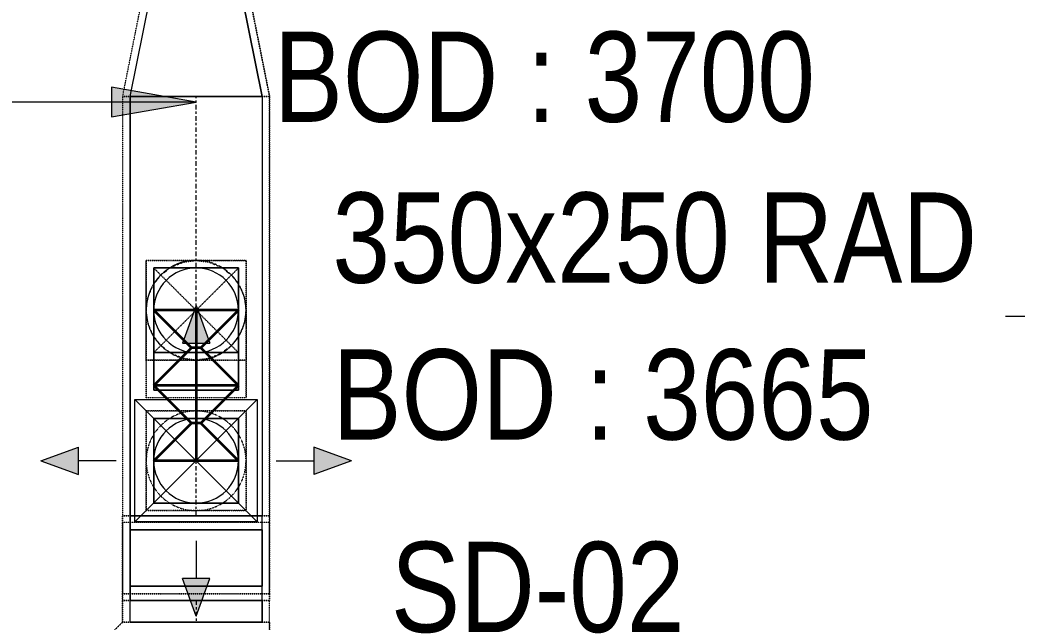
# Model space of a CAD drawing. Header units: inches. Extents: x -83664 to 20107, y -47222 to 19398.
# Drawn here: x 1829 to 4476, y -32662 to -31061 of the extents above; entities that cross this region are included whole.
import ezdxf

# ---------------------------------------------------------------- set-up
doc = ezdxf.new("R2010")
doc.units = ezdxf.units.IN
doc.header["$MEASUREMENT"] = 0
for name, pattern in [('Center', [29.999999, 12, -6, 6, -6]), ('Hidden 0_50', [1.0584, 0.5292, -0.5292]), ('Hidden 1_5', [2.2, 1.5, -0.7])]:
    doc.linetypes.add(name, pattern=pattern)
for name, color, linetype, lineweight in [('A-DETL-GENF', 7, 'Continuous', 9), ('G-ANNO-TEXT', 7, 'Continuous', 9), ('M-HVAC-CDFF', 7, 'Continuous', 9), ('M-HVAC-DUCT-ANNO', 7, 'Continuous', 9), ('M-HVAC-DUCT-CNTR', 7, 'Center', 9), ('M-HVAC-DUCT-IDEN', 7, 'Continuous', 18)]:
    doc.layers.add(name, color=color, linetype=linetype, lineweight=lineweight)
doc.layers.add('M-HVAC-DUCT', color=7, linetype='Continuous', lineweight=9, true_color=0xffe97f)
doc.layers.add('M-HVAC-DUCT-PATT', color=7, linetype='Continuous', lineweight=35, true_color=0x007f00)
doc.styles.add('Arial Narrow_21', font='ARIALN.TTF', dxfattribs={"height": 240})

# ---------------------------------------------------------------- blocks, each defined once
blk = doc.blocks.new('GCE-AT-Supply Air Rectangular Diffuser - 225x225-V53-FIRST FLOOR AC CONDITIONING LAYOUT - PART A')
at = {"layer": 'A-DETL-GENF', "true_color": 0xff7f00}
for points in [[(36.4, 312.5), (0, 412.5), (-36.4, 312.5)], [(-312.5, -36.4), (-312.5, 36.4), (-412.5, 0)], [(312.5, -36.4), (412.5, 0), (312.5, 36.4)], [(0, -412.5), (36.4, -312.5), (-36.4, -312.5)]]:
    blk.add_hatch(color=30, dxfattribs=at).paths.add_polyline_path(points)
at = {"layer": 'A-DETL-GENF', "color": 30, "true_color": 0xff7f00}
for p, q in [((0, 412.5), (-36.4, 312.5)), ((0, 412.5), (36.4, 312.5)), ((-36.4, 312.5), (36.4, 312.5)), ((0, 212.5), (0, 312.5)), ((-162.5, -162.5), (162.5, 162.5)), ((-162.5, 162.5), (162.5, -162.5)), ((-162.5, -162.5), (-162.5, 162.5)), ((-162.5, 162.5), (162.5, 162.5)), ((162.5, 162.5), (162.5, -162.5)), ((-412.5, 0), (-312.5, 36.4)), ((-312.5, -36.4), (-312.5, 36.4)), ((312.5, 36.4), (312.5, -36.4)), ((412.5, 0), (312.5, 36.4)), ((212.5, 0), (312.5, 0)), ((-412.5, 0), (-312.5, -36.4)), ((-212.5, 0), (-312.5, 0)), ((412.5, 0), (312.5, -36.4)), ((162.5, -162.5), (-162.5, -162.5)), ((0, -212.5), (0, -312.5)), ((36.4, -312.5), (-36.4, -312.5)), ((0, -412.5), (-36.4, -312.5)), ((0, -412.5), (36.4, -312.5))]:
    blk.add_line(p, q, dxfattribs=at)
blk = doc.blocks.new('M_Rec Tap - Beveled - Standard-8294868-FIRST FLOOR AC CONDITIONING LAYOUT - PART A')
at = {"layer": 'M-HVAC-DUCT', "color": 30, "true_color": 0xff7f00}
for p, q in [((135046.9, 62657.7), (135271.9, 62657.7)), ((135046.9, 62432.7), (135046.9, 62657.7)), ((135046.9, 62657.7), (135371.9, 62657.7)), ((135046.9, 62432.7), (135046.9, 62657.7)), ((135271.9, 62657.7), (135371.9, 62657.7)), ((135271.9, 62657.7), (135271.9, 62432.7)), ((135371.9, 62657.7), (135371.9, 62432.7)), ((135371.9, 62432.7), (135371.9, 62657.7)), ((135271.9, 62432.7), (135046.9, 62432.7)), ((135371.9, 62432.7), (135046.9, 62432.7)), ((135271.9, 62432.7), (135371.9, 62432.7))]:
    blk.add_line(p, q, dxfattribs=at)
blk = doc.blocks.new('M_Rec Elbow - Radius - 0_75W-V67-FIRST FLOOR AC CONDITIONING LAYOUT - PART A')
at = {"layer": 'M-HVAC-DUCT', "color": 30, "true_color": 0xff7f00}
for p, q in [((153928.2, 65955.5), (153578.2, 65955.5)), ((153578.2, 65955.5), (153578.2, 65805.5)), ((153578.2, 65768), (153578.2, 65955.5)), ((153928.2, 65805.5), (153928.2, 65955.5)), ((153928.2, 65768), (153928.2, 65955.5)), ((153928.2, 65805.5), (153578.2, 65805.5)), ((153578.2, 65805.5), (153928.2, 65805.5)), ((153578.2, 65805.5), (153578.2, 65768)), ((153928.2, 65768), (153928.2, 65805.5)), ((153578.2, 65768), (153928.2, 65768)), ((153928.2, 65768), (153578.2, 65768))]:
    blk.add_line(p, q, dxfattribs=at)
blk = doc.blocks.new('M_Rec Elbow - Radius - 0_75W-V56-FIRST FLOOR AC CONDITIONING LAYOUT - PART A')
at = {"layer": 'M-HVAC-DUCT', "color": 30, "true_color": 0xff7f00}
for p, q in [((143268.4, 66003), (143618.4, 66003)), ((143618.4, 66003), (143268.4, 66003)), ((143268.4, 66003), (143268.4, 65965.5)), ((143268.4, 65815.5), (143268.4, 66003)), ((143618.4, 65965.5), (143618.4, 66003)), ((143618.4, 65815.5), (143618.4, 66003)), ((143268.4, 65965.5), (143618.4, 65965.5)), ((143268.4, 65815.5), (143268.4, 65965.5)), ((143618.4, 65965.5), (143618.4, 65815.5)), ((143268.4, 65815.5), (143618.4, 65815.5)), ((143618.4, 65815.5), (143268.4, 65815.5))]:
    blk.add_line(p, q, dxfattribs=at)
blk = doc.blocks.new('M_Rec Transition - Length - Standard-8295818-FIRST FLOOR AC CONDITIONING LAYOUT - PART A')
at = {"layer": 'M-HVAC-DUCT', "color": 30, "true_color": 0xff7f00}
for p, q in [((0, 175), (0, -175)), ((0, 175), (375, 100)), ((0, 175), (375, 100)), ((0, -175), (0, 175)), ((375, -100), (375, 100)), ((375, 100), (375, -100)), ((0, -175), (375, -100)), ((375, -100), (0, -175))]:
    blk.add_line(p, q, dxfattribs=at)
blk = doc.blocks.new('M_Rec to Rnd Transition - Angle - 60 Degree-8295815-FIRST FLOOR AC CONDITIONING LAYOUT - PART A')
at = {"layer": 'M-HVAC-DUCT', "color": 30, "true_color": 0xff7f00}
for p, q in [((143320.9, 66457.8), (143320.9, 66570.3)), ((143320.9, 66570.3), (143433.4, 66570.3)), ((143320.9, 66570.3), (143320.9, 66345.3)), ((143545.9, 66570.3), (143320.9, 66570.3)), ((143433.4, 66570.3), (143545.9, 66570.3)), ((143545.9, 66570.3), (143545.9, 66457.8)), ((143545.9, 66345.3), (143545.9, 66570.3)), ((143320.9, 66345.3), (143320.9, 66457.8)), ((143545.9, 66457.8), (143545.9, 66345.3)), ((143433.4, 66345.3), (143320.9, 66345.3)), ((143320.9, 66345.3), (143545.9, 66345.3)), ((143545.9, 66345.3), (143433.4, 66345.3))]:
    blk.add_line(p, q, dxfattribs=at)
for start, end in [(90, 180), (0, 90), (180, 270), (270, 0)]:
    blk.add_arc((143433.4, 66457.8), 112.5, start, end, dxfattribs=at)
blk = doc.blocks.new('M_Rectangular to Round Transition - Angle - 45 Degree-7832765-FIRST FLOOR AC CONDITIONING LAYOUT - PART A')
at = {"layer": 'M-HVAC-DUCT', "color": 30, "true_color": 0xff7f00}
for p, q in [((143563.4, 66250.3), (143450.9, 66250.3)), ((143450.9, 66250.3), (143450.9, 66137.8)), ((143450.9, 66250.3), (143675.9, 66250.3)), ((143450.9, 66025.3), (143450.9, 66250.3)), ((143675.9, 66250.3), (143563.4, 66250.3)), ((143675.9, 66137.8), (143675.9, 66250.3)), ((143675.9, 66250.3), (143675.9, 66025.3)), ((143450.9, 66137.8), (143450.9, 66025.3)), ((143675.9, 66025.3), (143675.9, 66137.8)), ((143450.9, 66025.3), (143563.4, 66025.3)), ((143675.9, 66025.3), (143450.9, 66025.3)), ((143563.4, 66025.3), (143675.9, 66025.3))]:
    blk.add_line(p, q, dxfattribs=at)
for start, end in [(90, 180), (0, 90), (180, 270), (270, 0)]:
    blk.add_arc((143563.4, 66137.8), 112.5, start, end, dxfattribs=at)
blk = doc.blocks.new('TEMW-SMBZ-HO-BM-HVAC-00002_rvt-1-FIRST FLOOR AC CONDITIONING LAYOUT - PART A')
at = {"layer": 'M-HVAC-DUCT', "color": 30, "linetype": 'Hidden 0_50', "true_color": 0xff7f00}
for p, q in [((153558.2, 67107.5), (153633.2, 67482.5)), ((153558.2, 67107.5), (153633.2, 67482.5)), ((153948.2, 67107.5), (153873.2, 67482.5)), ((153873.2, 67482.5), (153948.2, 67107.5)), ((153948.2, 67107.5), (153558.2, 67107.5)), ((153558.2, 67107.5), (153948.2, 67107.5)), ((153558.2, 67107.5), (153558.2, 65993)), ((153558.2, 67107.5), (153558.2, 65993)), ((153558.2, 67107.5), (153948.2, 67107.5)), ((153948.2, 67107.5), (153558.2, 67107.5)), ((153948.2, 65993), (153948.2, 67107.5)), ((153948.2, 67107.5), (153948.2, 65993)), ((153885.7, 66671.6), (153620.7, 66671.6)), ((153620.7, 66671.6), (153620.7, 66406.6)), ((153620.7, 66406.6), (153620.7, 66671.6)), ((153620.7, 66671.6), (153885.7, 66671.6)), ((153620.7, 66671.6), (153620.7, 66406.6)), ((153620.7, 66306.6), (153620.7, 66671.6)), ((153620.7, 66671.6), (153885.7, 66671.6)), ((153885.7, 66671.6), (153620.7, 66671.6)), ((153620.7, 66539.1), (153620.7, 66671.6)), ((153620.7, 66671.6), (153753.2, 66671.6)), ((153620.7, 66671.6), (153620.7, 66406.6)), ((153885.7, 66671.6), (153620.7, 66671.6)), ((153753.2, 66671.6), (153885.7, 66671.6)), ((153885.7, 66406.6), (153885.7, 66671.6)), ((153885.7, 66671.6), (153885.7, 66406.6)), ((153885.7, 66671.6), (153885.7, 66306.6)), ((153885.7, 66406.6), (153885.7, 66671.6)), ((153885.7, 66671.6), (153885.7, 66539.1)), ((153885.7, 66406.6), (153885.7, 66671.6)), ((153620.7, 66406.6), (153620.7, 66539.1)), ((153885.7, 66539.1), (153885.7, 66406.6)), ((153620.7, 66406.6), (153885.7, 66406.6)), ((153885.7, 66406.6), (153620.7, 66406.6)), ((153620.7, 66406.6), (153620.7, 66306.6)), ((153885.7, 66406.6), (153620.7, 66406.6)), ((153753.2, 66406.6), (153620.7, 66406.6)), ((153620.7, 66406.6), (153885.7, 66406.6)), ((153885.7, 66406.6), (153753.2, 66406.6)), ((153885.7, 66306.6), (153885.7, 66406.6)), ((153885.7, 66306.6), (153620.7, 66306.6)), ((153885.7, 66306.6), (153620.7, 66306.6)), ((153753.2, 66271.6), (153620.7, 66271.6)), ((153620.7, 66271.6), (153620.7, 66139.1)), ((153620.7, 66006.6), (153620.7, 66271.6)), ((153620.7, 66271.6), (153885.7, 66271.6)), ((153885.7, 66271.6), (153753.2, 66271.6)), ((153885.7, 66139.1), (153885.7, 66271.6)), ((153885.7, 66271.6), (153885.7, 66006.6)), ((153620.7, 66139.1), (153620.7, 66006.6)), ((153885.7, 66006.6), (153885.7, 66139.1)), ((153948.2, 65993), (153558.2, 65993)), ((153558.2, 65993), (153948.2, 65993)), ((153558.2, 65975.5), (153558.2, 65993)), ((153558.2, 65993), (153558.2, 65785.5)), ((153558.2, 65993), (153948.2, 65993)), ((153948.2, 65993), (153558.2, 65993)), ((153620.7, 66006.6), (153753.2, 66006.6)), ((153885.7, 66006.6), (153620.7, 66006.6)), ((153753.2, 66006.6), (153885.7, 66006.6)), ((153948.2, 65785.5), (153948.2, 65993)), ((153948.2, 65993), (153948.2, 65975.5)), ((153558.2, 65785.5), (153558.2, 65975.5)), ((153558.2, 65975.5), (153558.2, 65768)), ((153948.2, 65975.5), (153558.2, 65975.5)), ((153558.2, 65975.5), (153558.2, 65785.5)), ((153948.2, 65975.5), (153558.2, 65975.5)), ((153948.2, 65768), (153948.2, 65975.5)), ((153948.2, 65975.5), (153948.2, 65785.5)), ((153948.2, 65785.5), (153948.2, 65975.5)), ((153948.2, 65785.5), (153558.2, 65785.5)), ((153558.2, 65768), (153558.2, 65785.5)), ((153948.2, 65785.5), (153558.2, 65785.5)), ((153558.2, 65785.5), (153948.2, 65785.5)), ((153948.2, 65785.5), (153558.2, 65785.5)), ((153948.2, 65785.5), (153948.2, 65768)), ((153558.2, 65768), (153948.2, 65768)), ((153948.2, 65768), (153558.2, 65768)), ((153558.2, 65768), (153558.2, 65710.5)), ((153558.2, 65710.5), (153558.2, 65768)), ((153558.2, 65768), (153948.2, 65768)), ((153948.2, 65768), (153558.2, 65768)), ((153948.2, 65710.5), (153948.2, 65768)), ((153948.2, 65710.5), (153948.2, 65768)), ((153458.2, 65610.5), (153558.2, 65710.5)), ((153558.2, 65710.5), (153458.2, 65610.5)), ((153558.2, 65710.5), (153948.2, 65710.5)), ((153948.2, 65710.5), (153558.2, 65710.5)), ((153558.2, 65710.5), (153948.2, 65710.5)), ((153948.2, 65710.5), (153558.2, 65710.5)), ((153948.2, 65710.5), (153948.2, 65584.4)), ((153948.2, 65584.4), (153948.2, 65710.5))]:
    blk.add_line(p, q, dxfattribs=at)
at = {"layer": 'M-HVAC-DUCT', "color": 30, "true_color": 0xff7f00}
for p, q in [((153578.2, 67107.5), (153928.2, 67107.5)), ((153928.2, 67107.5), (153578.2, 67107.5)), ((153578.2, 65993), (153578.2, 67107.5)), ((153578.2, 67107.5), (153578.2, 65993)), ((153928.2, 67107.5), (153928.2, 65993)), ((153928.2, 67107.5), (153928.2, 65993)), ((153640.7, 66326.6), (153640.7, 66651.6)), ((153640.7, 66651.6), (153865.7, 66651.6)), ((153640.7, 66326.6), (153640.7, 66651.6)), ((153640.7, 66651.6), (153865.7, 66651.6)), ((153865.7, 66326.6), (153865.7, 66651.6)), ((153865.7, 66651.6), (153865.7, 66326.6)), ((153640.7, 66326.6), (153865.7, 66326.6)), ((153640.7, 66326.6), (153865.7, 66326.6)), ((153578.2, 65993), (153928.2, 65993)), ((153928.2, 65993), (153578.2, 65993)), ((153928.2, 65768), (153578.2, 65768)), ((153578.2, 65768), (153928.2, 65768)), ((153578.2, 65710.5), (153578.2, 65768)), ((153578.2, 65710.5), (153578.2, 65768)), ((153928.2, 65768), (153928.2, 65710.5)), ((153928.2, 65710.5), (153928.2, 65768)), ((153928.2, 65710.5), (153578.2, 65710.5)), ((153578.2, 65710.5), (153928.2, 65710.5))]:
    blk.add_line(p, q, dxfattribs=at)
at = {"layer": 'M-HVAC-DUCT', "color": 30, "linetype": 'Hidden 0_50', "true_color": 0xff7f00, "flags": 128}
for points in [[(153620.7, 66539.1), (153625.3, 66573.4), (153638.5, 66605.3), (153659.5, 66632.8), (153687, 66653.8), (153718.9, 66667.1), (153753.2, 66671.6), (153787.5, 66667.1), (153819.5, 66653.8), (153846.9, 66632.8), (153868, 66605.3), (153881.2, 66573.4), (153885.7, 66539.1)], [(153885.7, 66539.1), (153881.2, 66504.8), (153868, 66472.8), (153846.9, 66445.4), (153819.5, 66424.3), (153787.5, 66411.1), (153753.2, 66406.6), (153718.9, 66411.1), (153687, 66424.3), (153659.5, 66445.4), (153638.5, 66472.8), (153625.3, 66504.8), (153620.7, 66539.1)]]:
    blk.add_lwpolyline(points, dxfattribs=at)
at = {"layer": 'M-HVAC-DUCT', "color": 30, "linetype": 'Hidden 0_50', "true_color": 0xff7f00}
for centre, start, end in [((153753.2, 66539.1), 90, 180), ((153753.2, 66539.1), 0, 180), ((153753.2, 66539.1), 0, 90), ((153753.2, 66539.1), 180, 270), ((153753.2, 66539.1), 180, 0), ((153753.2, 66539.1), 270, 0), ((153753.2, 66139.1), 90, 180), ((153753.2, 66139.1), 0, 90), ((153753.2, 66139.1), 180, 270), ((153753.2, 66139.1), 270, 0)]:
    blk.add_arc(centre, 132.5, start, end, dxfattribs=at)
at = {"layer": 'M-HVAC-DUCT-ANNO', "color": 30, "linetype": 'Hidden 1_5', "true_color": 0xff7f00}
for p, q in [((153865.7, 66651.6), (153640.7, 66651.6)), ((153640.7, 66651.6), (153640.7, 66426.6)), ((153640.7, 66426.6), (153865.7, 66651.6)), ((153865.7, 66426.6), (153640.7, 66651.6)), ((153865.7, 66426.6), (153865.7, 66651.6)), ((153640.7, 66426.6), (153865.7, 66426.6))]:
    blk.add_line(p, q, dxfattribs=at)
at = {"layer": 'M-HVAC-DUCT-CNTR', "color": 30, "true_color": 0xff7f00}
for p, q in [((153753.2, 65993), (153753.2, 67107.5)), ((153753.2, 65768), (153753.2, 65710.5))]:
    blk.add_line(p, q, dxfattribs=at)
at = {"layer": 'M-HVAC-DUCT-CNTR', "color": 30, "linetype": 'Continuous', "lineweight": 35, "true_color": 0xff7f00}
blk.add_open_spline([(153753.2, 66539.1), (153753.2, 66539.1), (153753.2, 66139.1), (153753.2, 66139.1)], degree=3, dxfattribs=at)
at = {"layer": 'M-HVAC-DUCT-PATT', "color": 30, "true_color": 0xff7f00}
for p, q in [((153640.7, 66539.1), (153740.7, 66439.1)), ((153865.7, 66539.1), (153640.7, 66539.1)), ((153865.7, 66539.1), (153640.7, 66539.1)), ((153865.7, 66539.1), (153765.7, 66439.1)), ((153640.7, 66339.1), (153740.7, 66439.1)), ((153765.7, 66439.1), (153740.7, 66439.1)), ((153865.7, 66339.1), (153765.7, 66439.1)), ((153640.7, 66339.1), (153740.7, 66239.1)), ((153865.7, 66339.1), (153640.7, 66339.1)), ((153865.7, 66339.1), (153640.7, 66339.1)), ((153865.7, 66339.1), (153765.7, 66239.1)), ((153640.7, 66139.1), (153740.7, 66239.1)), ((153765.7, 66239.1), (153740.7, 66239.1)), ((153865.7, 66139.1), (153765.7, 66239.1)), ((153865.7, 66139.1), (153640.7, 66139.1))]:
    blk.add_line(p, q, dxfattribs=at)
at = {"layer": 'M-HVAC-CDFF', "color": 6, "linetype": 'Hidden 0_50', "lineweight": 9, "true_color": 0xff00ff}
blk.add_blockref('GCE-AT-Supply Air Rectangular Diffuser - 225x225-V53-FIRST FLOOR AC CONDITIONING LAYOUT - PART A', (153753.2, 66139.1), dxfattribs=at)
at = {"layer": 'M-HVAC-DUCT', "color": 6, "linetype": 'Hidden 0_50', "lineweight": 9, "true_color": 0xff00ff}
for name, p, rotation in [('M_Rec Transition - Length - Standard-8295818-FIRST FLOOR AC CONDITIONING LAYOUT - PART A', (153753.2, 67107.5), 90), ('M_Rec Tap - Beveled - Standard-8294868-FIRST FLOOR AC CONDITIONING LAYOUT - PART A', (91208, 201698.4), 270.0000000000005), ('M_Rec to Rnd Transition - Angle - 60 Degree-8295815-FIRST FLOOR AC CONDITIONING LAYOUT - PART A', (297186.6, 132996.8), 180)]:
    blk.add_blockref(name, p, dxfattribs=dict(at, rotation=rotation))
for name, p in [('M_Rectangular to Round Transition - Angle - 45 Degree-7832765-FIRST FLOOR AC CONDITIONING LAYOUT - PART A', (10189.8, 1.3)), ('M_Rec Elbow - Radius - 0_75W-V56-FIRST FLOOR AC CONDITIONING LAYOUT - PART A', (10309.8, -10)), ('M_Rec Elbow - Radius - 0_75W-V67-FIRST FLOOR AC CONDITIONING LAYOUT - PART A', (0, 0))]:
    blk.add_blockref(name, p, dxfattribs=at)
blk = doc.blocks.new('TEMW-SMBZ-HO-BM-HVAC-00002_rvt-2-FIRST FLOOR AC CONDITIONING LAYOUT - PART A')
at = {"layer": 'M-HVAC-DUCT', "color": 30, "linetype": 'Hidden 0_50', "true_color": 0xff7f00}
for p, q in [((153558.2, 67107.5), (153633.2, 67482.5)), ((153558.2, 67107.5), (153633.2, 67482.5)), ((153948.2, 67107.5), (153873.2, 67482.5)), ((153873.2, 67482.5), (153948.2, 67107.5)), ((153948.2, 67107.5), (153558.2, 67107.5)), ((153558.2, 67107.5), (153948.2, 67107.5)), ((153558.2, 67107.5), (153558.2, 65993)), ((153558.2, 67107.5), (153558.2, 65993)), ((153558.2, 67107.5), (153948.2, 67107.5)), ((153948.2, 67107.5), (153558.2, 67107.5)), ((153948.2, 65993), (153948.2, 67107.5)), ((153948.2, 67107.5), (153948.2, 65993)), ((153885.7, 66671.6), (153620.7, 66671.6)), ((153620.7, 66671.6), (153620.7, 66406.6)), ((153620.7, 66406.6), (153620.7, 66671.6)), ((153620.7, 66671.6), (153885.7, 66671.6)), ((153620.7, 66671.6), (153620.7, 66406.6)), ((153620.7, 66306.6), (153620.7, 66671.6)), ((153620.7, 66671.6), (153885.7, 66671.6)), ((153885.7, 66671.6), (153620.7, 66671.6)), ((153620.7, 66539.1), (153620.7, 66671.6)), ((153620.7, 66671.6), (153753.2, 66671.6)), ((153620.7, 66671.6), (153620.7, 66406.6)), ((153885.7, 66671.6), (153620.7, 66671.6)), ((153753.2, 66671.6), (153885.7, 66671.6)), ((153885.7, 66406.6), (153885.7, 66671.6)), ((153885.7, 66671.6), (153885.7, 66406.6)), ((153885.7, 66671.6), (153885.7, 66306.6)), ((153885.7, 66406.6), (153885.7, 66671.6)), ((153885.7, 66671.6), (153885.7, 66539.1)), ((153885.7, 66406.6), (153885.7, 66671.6)), ((153620.7, 66406.6), (153620.7, 66539.1)), ((153885.7, 66539.1), (153885.7, 66406.6)), ((153620.7, 66406.6), (153885.7, 66406.6)), ((153885.7, 66406.6), (153620.7, 66406.6)), ((153620.7, 66406.6), (153620.7, 66306.6)), ((153885.7, 66406.6), (153620.7, 66406.6)), ((153753.2, 66406.6), (153620.7, 66406.6)), ((153620.7, 66406.6), (153885.7, 66406.6)), ((153885.7, 66406.6), (153753.2, 66406.6)), ((153885.7, 66306.6), (153885.7, 66406.6)), ((153885.7, 66306.6), (153620.7, 66306.6)), ((153885.7, 66306.6), (153620.7, 66306.6)), ((153753.2, 66271.6), (153620.7, 66271.6)), ((153620.7, 66271.6), (153620.7, 66139.1)), ((153620.7, 66006.6), (153620.7, 66271.6)), ((153620.7, 66271.6), (153885.7, 66271.6)), ((153885.7, 66271.6), (153753.2, 66271.6)), ((153885.7, 66139.1), (153885.7, 66271.6)), ((153885.7, 66271.6), (153885.7, 66006.6)), ((153620.7, 66139.1), (153620.7, 66006.6)), ((153885.7, 66006.6), (153885.7, 66139.1)), ((153948.2, 65993), (153558.2, 65993)), ((153558.2, 65993), (153948.2, 65993)), ((153558.2, 65975.5), (153558.2, 65993)), ((153558.2, 65993), (153558.2, 65785.5)), ((153558.2, 65993), (153948.2, 65993)), ((153948.2, 65993), (153558.2, 65993)), ((153620.7, 66006.6), (153753.2, 66006.6)), ((153885.7, 66006.6), (153620.7, 66006.6)), ((153753.2, 66006.6), (153885.7, 66006.6)), ((153948.2, 65785.5), (153948.2, 65993)), ((153948.2, 65993), (153948.2, 65975.5)), ((153558.2, 65785.5), (153558.2, 65975.5)), ((153558.2, 65975.5), (153558.2, 65768)), ((153948.2, 65975.5), (153558.2, 65975.5)), ((153558.2, 65975.5), (153558.2, 65785.5)), ((153948.2, 65975.5), (153558.2, 65975.5)), ((153948.2, 65768), (153948.2, 65975.5)), ((153948.2, 65975.5), (153948.2, 65785.5)), ((153948.2, 65785.5), (153948.2, 65975.5)), ((153948.2, 65785.5), (153558.2, 65785.5)), ((153558.2, 65768), (153558.2, 65785.5)), ((153948.2, 65785.5), (153558.2, 65785.5)), ((153558.2, 65785.5), (153948.2, 65785.5)), ((153948.2, 65785.5), (153558.2, 65785.5)), ((153948.2, 65785.5), (153948.2, 65768)), ((153558.2, 65768), (153948.2, 65768)), ((153948.2, 65768), (153558.2, 65768)), ((153558.2, 65768), (153558.2, 65710.5)), ((153558.2, 65710.5), (153558.2, 65768)), ((153558.2, 65768), (153948.2, 65768)), ((153948.2, 65768), (153558.2, 65768)), ((153948.2, 65710.5), (153948.2, 65768)), ((153948.2, 65710.5), (153948.2, 65768)), ((153458.2, 65610.5), (153558.2, 65710.5)), ((153558.2, 65710.5), (153458.2, 65610.5)), ((153558.2, 65710.5), (153948.2, 65710.5)), ((153948.2, 65710.5), (153558.2, 65710.5)), ((153558.2, 65710.5), (153948.2, 65710.5)), ((153948.2, 65710.5), (153558.2, 65710.5)), ((153948.2, 65710.5), (153948.2, 65584.4)), ((153948.2, 65584.4), (153948.2, 65710.5))]:
    blk.add_line(p, q, dxfattribs=at)
at = {"layer": 'M-HVAC-DUCT', "color": 30, "true_color": 0xff7f00}
for p, q in [((153578.2, 67107.5), (153928.2, 67107.5)), ((153928.2, 67107.5), (153578.2, 67107.5)), ((153578.2, 65993), (153578.2, 67107.5)), ((153578.2, 67107.5), (153578.2, 65993)), ((153928.2, 67107.5), (153928.2, 65993)), ((153928.2, 67107.5), (153928.2, 65993)), ((153640.7, 66326.6), (153640.7, 66651.6)), ((153640.7, 66651.6), (153865.7, 66651.6)), ((153640.7, 66326.6), (153640.7, 66651.6)), ((153640.7, 66651.6), (153865.7, 66651.6)), ((153865.7, 66326.6), (153865.7, 66651.6)), ((153865.7, 66651.6), (153865.7, 66326.6)), ((153640.7, 66326.6), (153865.7, 66326.6)), ((153640.7, 66326.6), (153865.7, 66326.6)), ((153578.2, 65993), (153928.2, 65993)), ((153928.2, 65993), (153578.2, 65993)), ((153928.2, 65768), (153578.2, 65768)), ((153578.2, 65768), (153928.2, 65768)), ((153578.2, 65710.5), (153578.2, 65768)), ((153578.2, 65710.5), (153578.2, 65768)), ((153928.2, 65768), (153928.2, 65710.5)), ((153928.2, 65710.5), (153928.2, 65768)), ((153928.2, 65710.5), (153578.2, 65710.5)), ((153578.2, 65710.5), (153928.2, 65710.5))]:
    blk.add_line(p, q, dxfattribs=at)
at = {"layer": 'M-HVAC-DUCT', "color": 30, "linetype": 'Hidden 0_50', "true_color": 0xff7f00, "flags": 128}
for points in [[(153620.7, 66539.1), (153625.3, 66573.4), (153638.5, 66605.3), (153659.5, 66632.8), (153687, 66653.8), (153718.9, 66667.1), (153753.2, 66671.6), (153787.5, 66667.1), (153819.5, 66653.8), (153846.9, 66632.8), (153868, 66605.3), (153881.2, 66573.4), (153885.7, 66539.1)], [(153885.7, 66539.1), (153881.2, 66504.8), (153868, 66472.8), (153846.9, 66445.4), (153819.5, 66424.3), (153787.5, 66411.1), (153753.2, 66406.6), (153718.9, 66411.1), (153687, 66424.3), (153659.5, 66445.4), (153638.5, 66472.8), (153625.3, 66504.8), (153620.7, 66539.1)]]:
    blk.add_lwpolyline(points, dxfattribs=at)
at = {"layer": 'M-HVAC-DUCT', "color": 30, "linetype": 'Hidden 0_50', "true_color": 0xff7f00}
for centre, start, end in [((153753.2, 66539.1), 90, 180), ((153753.2, 66539.1), 0, 180), ((153753.2, 66539.1), 0, 90), ((153753.2, 66539.1), 180, 270), ((153753.2, 66539.1), 180, 0), ((153753.2, 66539.1), 270, 0), ((153753.2, 66139.1), 90, 180), ((153753.2, 66139.1), 0, 90), ((153753.2, 66139.1), 180, 270), ((153753.2, 66139.1), 270, 0)]:
    blk.add_arc(centre, 132.5, start, end, dxfattribs=at)
at = {"layer": 'M-HVAC-DUCT-ANNO', "color": 30, "linetype": 'Hidden 1_5', "true_color": 0xff7f00}
for p, q in [((153865.7, 66651.6), (153640.7, 66651.6)), ((153640.7, 66651.6), (153640.7, 66426.6)), ((153640.7, 66426.6), (153865.7, 66651.6)), ((153865.7, 66426.6), (153640.7, 66651.6)), ((153865.7, 66426.6), (153865.7, 66651.6)), ((153640.7, 66426.6), (153865.7, 66426.6))]:
    blk.add_line(p, q, dxfattribs=at)
at = {"layer": 'M-HVAC-DUCT-CNTR', "color": 30, "true_color": 0xff7f00}
for p, q in [((153753.2, 65993), (153753.2, 67107.5)), ((153753.2, 65768), (153753.2, 65710.5))]:
    blk.add_line(p, q, dxfattribs=at)
at = {"layer": 'M-HVAC-DUCT-CNTR', "color": 30, "linetype": 'Continuous', "lineweight": 35, "true_color": 0xff7f00}
blk.add_open_spline([(153753.2, 66539.1), (153753.2, 66539.1), (153753.2, 66139.1), (153753.2, 66139.1)], degree=3, dxfattribs=at)
at = {"layer": 'M-HVAC-DUCT-PATT', "color": 30, "true_color": 0xff7f00}
for p, q in [((153640.7, 66539.1), (153740.7, 66439.1)), ((153865.7, 66539.1), (153640.7, 66539.1)), ((153865.7, 66539.1), (153640.7, 66539.1)), ((153865.7, 66539.1), (153765.7, 66439.1)), ((153640.7, 66339.1), (153740.7, 66439.1)), ((153765.7, 66439.1), (153740.7, 66439.1)), ((153865.7, 66339.1), (153765.7, 66439.1)), ((153640.7, 66339.1), (153740.7, 66239.1)), ((153865.7, 66339.1), (153640.7, 66339.1)), ((153865.7, 66339.1), (153640.7, 66339.1)), ((153865.7, 66339.1), (153765.7, 66239.1)), ((153640.7, 66139.1), (153740.7, 66239.1)), ((153765.7, 66239.1), (153740.7, 66239.1)), ((153865.7, 66139.1), (153765.7, 66239.1)), ((153865.7, 66139.1), (153640.7, 66139.1))]:
    blk.add_line(p, q, dxfattribs=at)
at = {"layer": 'M-HVAC-CDFF', "color": 6, "linetype": 'Hidden 0_50', "lineweight": 9, "true_color": 0xff00ff}
blk.add_blockref('GCE-AT-Supply Air Rectangular Diffuser - 225x225-V53-FIRST FLOOR AC CONDITIONING LAYOUT - PART A', (153753.2, 66139.1), dxfattribs=at)
at = {"layer": 'M-HVAC-DUCT', "color": 6, "linetype": 'Hidden 0_50', "lineweight": 9, "true_color": 0xff00ff}
for name, p, rotation in [('M_Rec Transition - Length - Standard-8295818-FIRST FLOOR AC CONDITIONING LAYOUT - PART A', (153753.2, 67107.5), 90), ('M_Rec Tap - Beveled - Standard-8294868-FIRST FLOOR AC CONDITIONING LAYOUT - PART A', (91208, 201698.4), 270.0000000000005), ('M_Rec to Rnd Transition - Angle - 60 Degree-8295815-FIRST FLOOR AC CONDITIONING LAYOUT - PART A', (297186.6, 132996.8), 180)]:
    blk.add_blockref(name, p, dxfattribs=dict(at, rotation=rotation))
for name, p in [('M_Rectangular to Round Transition - Angle - 45 Degree-7832765-FIRST FLOOR AC CONDITIONING LAYOUT - PART A', (10189.8, 1.3)), ('M_Rec Elbow - Radius - 0_75W-V56-FIRST FLOOR AC CONDITIONING LAYOUT - PART A', (10309.8, -10)), ('M_Rec Elbow - Radius - 0_75W-V67-FIRST FLOOR AC CONDITIONING LAYOUT - PART A', (0, 0))]:
    blk.add_blockref(name, p, dxfattribs=at)

msp = doc.modelspace()

# ---------------------------------------------------------------- hatches: boundary and pattern name
at = {"layer": 'M-HVAC-DUCT-IDEN', "lineweight": 9}
msp.add_hatch(color=256, dxfattribs=at).paths.add_polyline_path([(2296.6, -31279.6), (2071.6, -31240), (2071.6, -31319.3)])

# ---------------------------------------------------------------- linework, layer by layer
for p, q in [((2296.6, -31279.6), (2071.6, -31240)), ((2071.6, -31240), (2071.6, -31319.3)), ((2296.6, -31279.6), (1696.6, -31279.6)), ((2071.6, -31319.3), (2296.6, -31279.6)), ((5111.8, -31849.6), (4444.9, -31849.6))]:
    msp.add_line(p, q, dxfattribs=at)

# ---------------------------------------------------------------- block references
at = {"lineweight": 5}
for name in ['TEMW-SMBZ-HO-BM-HVAC-00002_rvt-1-FIRST FLOOR AC CONDITIONING LAYOUT - PART A', 'TEMW-SMBZ-HO-BM-HVAC-00002_rvt-2-FIRST FLOOR AC CONDITIONING LAYOUT - PART A']:
    msp.add_blockref(name, (-151456.7, -98372.2), dxfattribs=at)

# ---------------------------------------------------------------- texts
at = {"layer": 'G-ANNO-TEXT', "insert": (2813.9, -32448.4), "char_height": 240, "width": 986.076, "attachment_point": 1, "style": 'Arial Narrow_21'}
msp.add_mtext('SD-02', dxfattribs=at)
at = {"layer": 'M-HVAC-DUCT-IDEN', "lineweight": 9, "char_height": 240, "attachment_point": 1, "style": 'Arial Narrow_21'}
for s, insert, width in [('BOD : 3700', (2502.8, -31092.4), 1803.797), ('350x250 RAD', (2658.4, -31520), 2152.531), ('BOD : 3665', (2658.4, -31936.7), 1803.797)]:
    msp.add_mtext(s, dxfattribs=dict(at, insert=insert, width=width))

doc.saveas('drawing.dxf')
